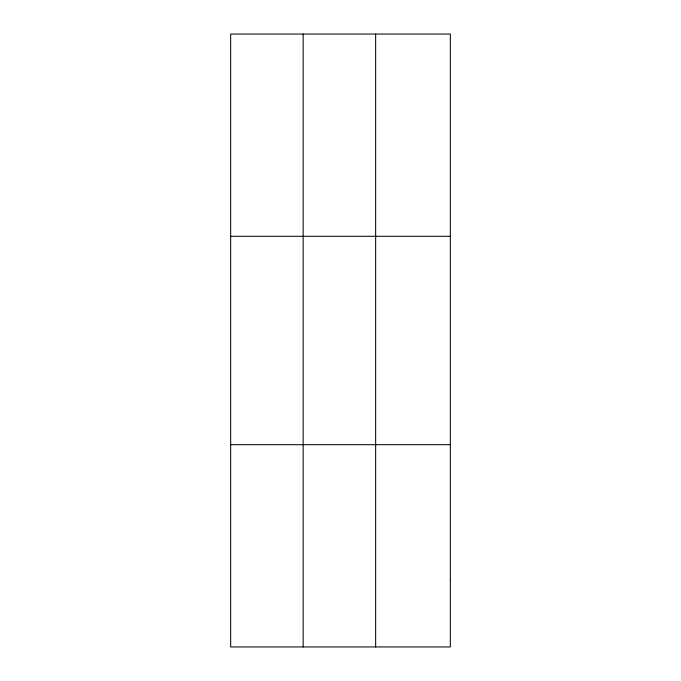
<?xml version="1.0" encoding="UTF-8"?>
<svg xmlns="http://www.w3.org/2000/svg" width="681" height="681" viewBox="0 0 681 681"><rect width="100%" height="100%" fill="white"/><g stroke="black" fill="none" stroke-linecap="round" stroke-linejoin="round"><path stroke-width="1.02" d="M303.156 646.95L303.156 34.05M375.648 646.95L375.648 34.05M230.663 236.307L450.337 236.307M230.663 444.693L450.337 444.693M450.337 579.531L450.337 646.95L230.663 646.95L230.663 34.05L450.337 34.05L450.337 579.531"/></g></svg>
